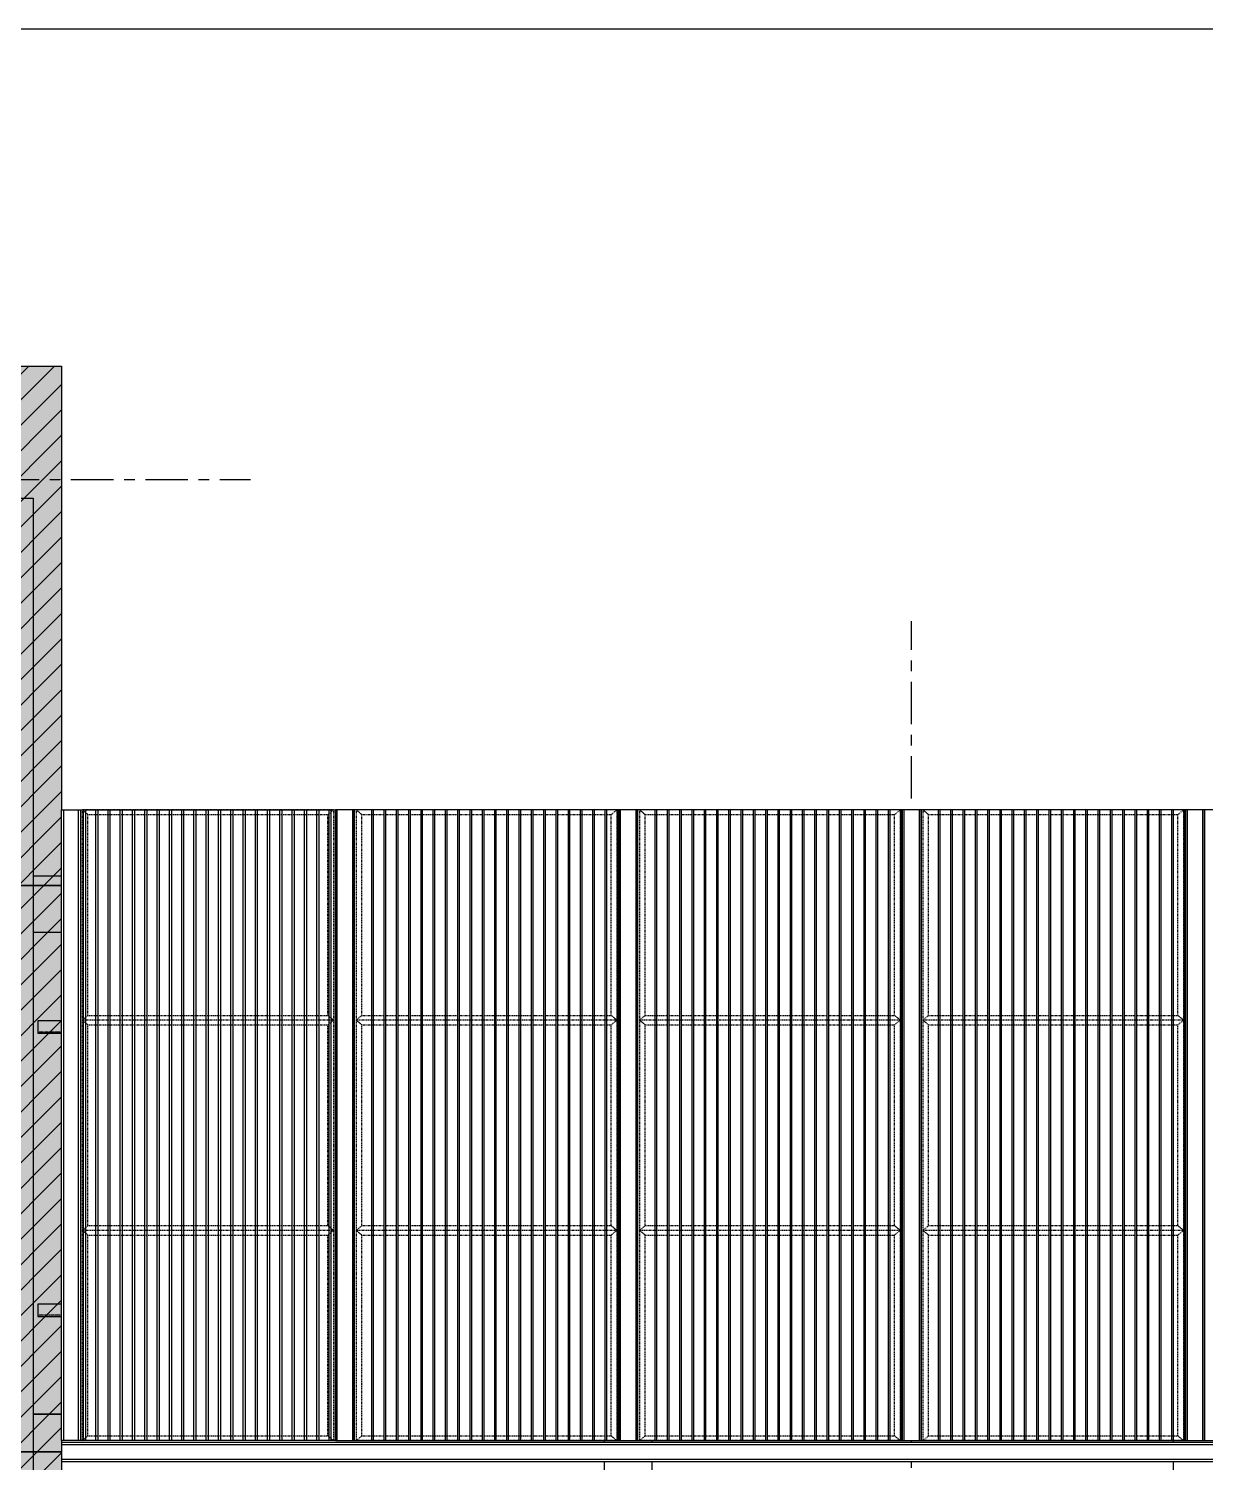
# Model space of a CAD drawing. Header units: millimetres. Extents: x 2519235 to 7246330, y 25937 to 201821.
# Drawn here: x 2843714 to 2849943, y 111235 to 118827 of the extents above; entities that cross this region are included whole.
import ezdxf
from ezdxf.enums import TextEntityAlignment as Align
from ezdxf.xclip import XClip

# ---------------------------------------------------------------- set-up
doc = ezdxf.new("R2010")
doc.units = ezdxf.units.MM
doc.header["$XCLIPFRAME"] = 0
doc.set_wipeout_variables(frame=1)
for name, pattern in [('ACM_Grid2', [9, 6, -1, 1, -1]), ('HIDDEN', [0.375, 0.25, -0.125]), ('HIDDEN2', [4.7625, 3.175, -1.5875]), ('TA_GL_000.90000', [2.475, 0.9, -0.225, 0.225, -0.225, 0.9]), ('TA_HL_001.00000', [6.5, 3.55, -2.95])]:
    doc.linetypes.add(name, pattern=pattern)
for name, color, linetype in [('000 - 0_SYM_DWG_GRID-BUBBLE_MAIN_COLOR_1', 7, 'Continuous'), ('000 - 0_SYM_DWG_GRIDLINE_MAIN_COLOR_251', 7, 'Continuous'), ('000 - CONCRETE_COL_HATCH_', 7, 'Continuous'), ('000 - CONCRETE_COL_WIPEOUT_', 7, 'Continuous'), ('000 - CONCRETE_PRECAST_CUT_COLOR_3', 7, 'Continuous'), ('000 - CONCRETE_PRECAST_HATCH_', 7, 'Continuous'), ('010 - ASPG_EXTR_MAIN_COLOR_2', 7, 'Continuous'), ('010 - ASPG_EXTR_WIPEOUT_', 7, 'Continuous'), ('010 - ASPG_FRAMING_MAIN_COLOR_1', 7, 'Continuous'), ('010 - ASPG_FRAMING_MAIN_COLOR_2', 7, 'Continuous'), ('010 - ASPG_FRAMING_SUB_COLOR_2', 7, 'Continuous'), ('010 - ASPG_FRAMING_SUB_COLOR_3', 7, 'Continuous'), ('010 - ASPG_FRAMING_WIPEOUT_', 7, 'Continuous'), ('_[-125x65x6x8', 7, 'Continuous'), ('_PL-02', 7, 'Continuous'), ('_PLATE-SC', 7, 'Continuous'), ('_SC -100x100x6x8', 7, 'Continuous'), ('_Wall-PRECAST-E1', 7, 'HIDDEN'), ('_งานโครงสร้าง', 7, 'Continuous'), ('G-ANNO-HATCH-G251', 7, 'Continuous')]:
    doc.layers.add(name, color=color, linetype=linetype)
doc.layers.add('ACM_Line_Grid Line _Existing__Lw2_', color=7, linetype='ACM_Grid2', lineweight=9)
doc.styles.add('Arial', font='arial.ttf', dxfattribs={"height": 300})
doc.styles.add('TA', font='', dxfattribs={"height": 4.5})
doc.styles.get('TA').set_extended_font_data('Cordia New')

# ---------------------------------------------------------------- blocks, each defined once
blk = doc.blocks.new('*U2769')
at = {"layer": '000 - 0_SYM_DWG_GRIDLINE_MAIN_COLOR_251', "color": 7, "linetype": 'ByBlock', "ltscale": 5}
blk.add_line((20, 0), (-313.8, 0), dxfattribs=at)
at = {"layer": '000 - 0_SYM_DWG_GRIDLINE_MAIN_COLOR_251', "color": 7}
blk.add_point((-293.8, 0), dxfattribs=at)
at = {"color": 7, "style": 'TA', "flags": 1}
blk.add_attdef('LOCATION', (6, -6), '', height=4.5, rotation=270, dxfattribs=at)
at = {"layer": '000 - 0_SYM_DWG_GRID-BUBBLE_MAIN_COLOR_1', "color": 7, "style": 'Arial'}
blk.add_attdef('GRID-HEAD', text='', height=4, rotation=90, dxfattribs=at).set_placement((42.25, 0), align=Align.MIDDLE_CENTER)
blk = doc.blocks.new('*U2770')
at = {"layer": '000 - 0_SYM_DWG_GRIDLINE_MAIN_COLOR_251', "color": 7, "linetype": 'ByBlock', "ltscale": 5}
blk.add_line((20, 0), (-314, 0), dxfattribs=at)
at = {"layer": '000 - 0_SYM_DWG_GRIDLINE_MAIN_COLOR_251', "color": 7}
for p in [(-294, 0), (0, 0)]:
    blk.add_point(p, dxfattribs=at)
at = {"color": 7, "style": 'TA', "flags": 1}
blk.add_attdef('LOCATION', (6, -6), '', height=4.5, rotation=270, dxfattribs=at)
blk = doc.blocks.new('W-1-PP17-ENT1_REV02_20260415-160509_PP17_ENT1_ELE1_DIMS_1')
at = {"layer": '000 - 0_SYM_DWG_GRIDLINE_MAIN_COLOR_251', "color": 7, "linetype": 'TA_GL_000.90000', "xscale": 50, "yscale": 50, "zscale": 50}
for name, p, rotation in [('*U2770', (-24600, 116440), 180), ('*U2769', (-5400, 100000), 270)]:
    blk.add_blockref(name, p, dxfattribs=dict(at, rotation=rotation))
blk = doc.blocks.new('*U105')
at = {"color": 7, "linetype": 'HIDDEN2', "ltscale": 0.3}
blk.add_line((0, -26.5), (-5984.8, -26.5), dxfattribs=at)
at = {"color": 7}
blk.add_lwpolyline([(0, 32.5), (-5984.8, 32.5), (-5984.8, -32.5), (0, -32.5)], close=True, dxfattribs=at)
blk = doc.blocks.new('_PL-01')
at = {"layer": 'G-ANNO-HATCH-G251'}
h = blk.add_hatch(dxfattribs=at)
h.set_pattern_fill('AR-CONC', scale=0.05)
h.set_pattern_definition([(50, (-178564.836, -85577.109), (9.10923345, -0.79695428), [0.9525, -10.4775]), (355, (-178564.836, -85577.109), (-1.76217107, 9.55284226), [0.762, -8.3820292]), (100.4514447, (-178564.077, -85577.176), (7.34706235, 8.7558876), [0.80950044, -8.90451223]), (46.1842, (-178564.836, -85574.569), (13.55395204, -2.1021164), [1.42875, -15.71625]), (96.6355576, (-178563.706, -85574.744), (11.8702067, 12.3713062), [1.2142512, -13.3567804]), (351.184151, (-178564.836, -85574.57), (11.8702067, 12.3713062), [1.1429984, -12.5729866]), (21, (-178563.566, -85575.204), (7.58071956, -5.1132599), [0.9525, -10.4775]), (326, (-178563.566, -85575.204), (3.0901014, 9.2093983), [0.762, -8.382]), (71.451445, (-178562.934, -85575.63), (10.67082096, 4.09613844), [0.80950044, -8.9044969]), (37.5, (-178564.8358, -85577.1093), (0.15443016, 4.227751944), [0, -8.2804, 0, -8.509, 0, -8.41375]), (7.5, (-178564.836, -85577.1093), (3.34098313, 5.00902874), [0, -4.8514, 0, -8.0899, 0, -3.20675]), (327.5, (-178567.668, -85577.1093), (6.77952976, -0.2864372), [0, -3.175, 0, -9.906, 0, -13.1445]), (317.5, (-178568.938, -85577.1093), (7.40645907, 1.27132455), [0, -4.1275, 0, -6.5786, 0, -9.3345])])
h.paths.add_polyline_path([(70, 0), (-70, 0), (-70, -10), (70, -10)])
h = blk.add_hatch(dxfattribs=at)
h.set_pattern_fill('ANSI32', scale=0.5, angle=90)
h.set_pattern_definition([(135, (-178371.5467, -85577.1093), (-3.36759605, -3.36759605), []), (135, (-178371.5467, -85574.8643), (-3.36759605, -3.36759605), [])])
h.paths.add_polyline_path([(70, -10), (-70, -10), (-70, -20), (70, -20)])
at = {"color": 7}
for points in [[(-70, 0), (70, 0), (70, -10), (-70, -10)], [(-70, -10), (70, -10), (70, -20), (-70, -20)]]:
    blk.add_lwpolyline(points, close=True, dxfattribs=at)
at = {"layer": 'ACM_Line_Grid Line _Existing__Lw2_', "color": 7, "lineweight": 20}
blk.add_line((0, 0), (0, -20), dxfattribs=at)
blk = doc.blocks.new('*U128')
at = {"color": 7}
for p, q in [((-3, 2520), (-63, 2520)), ((-57.9, 2515), (-50, 2515)), ((-50, 5), (-50, 2515)), ((-50, 2515), (50, 2515)), ((-3, 2515), (-3, 2520)), ((50, 2515), (50, 5)), ((-24.8, 2491.6), (-24.8, 2478.4)), ((-24.8, 2491.6), (-23.6, 2490.3)), ((-24.8, 2478.4), (-23.6, 2479.7)), ((-22.4, 2491.6), (-23.6, 2490.3)), ((-23.6, 2490.3), (-23.6, 2479.7)), ((-23.6, 2479.7), (-22.4, 2478.4)), ((-22.4, 2491.6), (-21.2, 2490.3)), ((-22.4, 2491.6), (-22.4, 2478.4)), ((-22.4, 2478.4), (-21.2, 2479.7)), ((-20, 2491.6), (-21.2, 2490.3)), ((-21.2, 2490.3), (-21.2, 2479.7)), ((-21.2, 2479.7), (-20, 2478.4)), ((-20, 2491.6), (-18.8, 2490.3)), ((-20, 2491.6), (-20, 2478.4)), ((-20, 2478.4), (-18.8, 2479.7)), ((-17.6, 2495.8), (-18.8, 2495)), ((-18.8, 2495), (-18.8, 2475)), ((-17.6, 2474.2), (-18.8, 2475)), ((-17.6, 2495.8), (-11, 2495.8)), ((-17.6, 2488.6), (-11, 2488.6)), ((-17.6, 2481.4), (-11, 2481.4)), ((-17.6, 2474.2), (-11, 2474.2)), ((-11, 2495.8), (-9.8, 2495)), ((-11, 2474.2), (-9.8, 2475)), ((-9.8, 2498.5), (-9.8, 2471.5)), ((-9.8, 2498.5), (-8, 2498.5)), ((-9.8, 2471.5), (-8, 2471.5)), ((-8, 2498.5), (-8, 2471.5)), ((4, 2471.5), (4, 2498.5)), ((5.8, 2498.5), (4, 2498.5)), ((5.8, 2471.5), (4, 2471.5)), ((5.8, 2471.5), (5.8, 2498.5)), ((7, 2495.8), (5.8, 2495)), ((7, 2474.2), (5.8, 2475)), ((13.6, 2495.8), (7, 2495.8)), ((13.6, 2488.6), (7, 2488.6)), ((13.6, 2481.4), (7, 2481.4)), ((13.6, 2474.2), (7, 2474.2)), ((13.6, 2495.8), (14.8, 2495)), ((13.6, 2474.2), (14.8, 2475)), ((14.8, 2475), (14.8, 2495)), ((22.6, 2495.8), (16, 2495.8)), ((22.6, 2488.6), (16, 2488.6)), ((22.6, 2481.4), (16, 2481.4)), ((22.6, 2474.2), (16, 2474.2)), ((22.6, 2495.8), (23.8, 2495)), ((22.6, 2474.2), (23.8, 2475)), ((23.8, 2475), (23.8, 2495)), ((25, 2491.6), (23.8, 2490.3)), ((25, 2478.4), (23.8, 2479.7)), ((26.2, 2490.3), (25, 2491.6)), ((25, 2478.4), (25, 2491.6)), ((25, 2478.4), (26.2, 2479.7)), ((27.4, 2491.6), (26.2, 2490.3)), ((26.2, 2479.7), (26.2, 2490.3)), ((27.4, 2478.4), (26.2, 2479.7)), ((28.6, 2490.3), (27.4, 2491.6)), ((27.4, 2478.4), (27.4, 2491.6)), ((27.4, 2478.4), (28.6, 2479.7)), ((29.8, 2491.6), (28.6, 2490.3)), ((28.6, 2490.3), (28.6, 2479.7)), ((29.8, 2478.4), (28.6, 2479.7)), ((29.8, 2478.4), (29.8, 2491.6)), ((-3, 0), (-63, 0)), ((-57.9, 5), (-50, 5)), ((-50, 5), (50, 5)), ((-24.8, 28.4), (-24.8, 41.6)), ((-24.8, 41.6), (-23.6, 40.3)), ((-24.8, 28.4), (-23.6, 29.7)), ((-23.6, 40.3), (-22.4, 41.6)), ((-23.6, 29.7), (-23.6, 40.3)), ((-22.4, 28.4), (-23.6, 29.7)), ((-22.4, 41.6), (-21.2, 40.3)), ((-22.4, 28.4), (-22.4, 41.6)), ((-22.4, 28.4), (-21.2, 29.7)), ((-21.2, 40.3), (-20, 41.6)), ((-21.2, 29.7), (-21.2, 40.3)), ((-20, 28.4), (-21.2, 29.7)), ((-20, 41.6), (-18.8, 40.3)), ((-20, 28.4), (-20, 41.6)), ((-20, 28.4), (-18.8, 29.7)), ((-17.6, 45.8), (-18.8, 45)), ((-18.8, 25), (-18.8, 45)), ((-17.6, 24.2), (-18.8, 25)), ((-17.6, 45.8), (-11, 45.8)), ((-17.6, 38.6), (-11, 38.6)), ((-17.6, 31.4), (-11, 31.4)), ((-17.6, 24.2), (-11, 24.2)), ((-11, 45.8), (-9.8, 45)), ((-11, 24.2), (-9.8, 25)), ((-9.8, 21.5), (-9.8, 48.5)), ((-9.8, 48.5), (-8, 48.5)), ((-9.8, 21.5), (-8, 21.5)), ((-8, 21.5), (-8, 48.5)), ((-3, 5), (-3, 0)), ((4, 48.5), (4, 21.5)), ((5.8, 48.5), (4, 48.5)), ((5.8, 21.5), (4, 21.5)), ((5.8, 48.5), (5.8, 21.5)), ((7, 45.8), (5.8, 45)), ((7, 24.2), (5.8, 25)), ((13.6, 45.8), (7, 45.8)), ((13.6, 38.6), (7, 38.6)), ((13.6, 31.4), (7, 31.4)), ((13.6, 24.2), (7, 24.2)), ((13.6, 45.8), (14.8, 45)), ((13.6, 24.2), (14.8, 25)), ((14.8, 45), (14.8, 25)), ((22.6, 45.8), (16, 45.8)), ((22.6, 38.6), (16, 38.6)), ((22.6, 31.4), (16, 31.4)), ((22.6, 24.2), (16, 24.2)), ((22.6, 45.8), (23.8, 45)), ((22.6, 24.2), (23.8, 25)), ((23.8, 45), (23.8, 25)), ((25, 41.6), (23.8, 40.3)), ((25, 28.4), (23.8, 29.7)), ((25, 41.6), (26.2, 40.3)), ((25, 41.6), (25, 28.4)), ((26.2, 29.7), (25, 28.4)), ((27.4, 41.6), (26.2, 40.3)), ((26.2, 40.3), (26.2, 29.7)), ((27.4, 28.4), (26.2, 29.7)), ((27.4, 41.6), (28.6, 40.3)), ((27.4, 41.6), (27.4, 28.4)), ((28.6, 29.7), (27.4, 28.4)), ((29.8, 41.6), (28.6, 40.3)), ((28.6, 29.7), (28.6, 40.3)), ((29.8, 28.4), (28.6, 29.7)), ((29.8, 41.6), (29.8, 28.4))]:
    blk.add_line(p, q, dxfattribs=at)
at = {"color": 7, "linetype": 'HIDDEN'}
for p, q in [((-8, 2510), (-8, 2465.1)), ((-8, 10), (-8, 54.9))]:
    blk.add_line(p, q, dxfattribs=at)
at = {"color": 7, "linetype": 'HIDDEN', "ltscale": 0.1}
for p, q in [((-3, 2515), (-3, 5)), ((3, 5), (3, 2515))]:
    blk.add_line(p, q, dxfattribs=at)
at = {"color": 7}
for points in [[(-17.6, 2495.8, 0.325), (-17.6, 2488.6, 0.325), (-17.6, 2481.4, 0.325), (-17.6, 2474.2, 0.325)], [(-11, 2495.8, -0.325), (-11, 2488.6, -0.325), (-11, 2481.4, -0.325), (-11, 2474.2, -0.325)], [(7, 2474.2, -0.325), (7, 2481.4, -0.325), (7, 2488.6, -0.325), (7, 2495.8, -0.325)], [(13.6, 2474.2, 0.325), (13.6, 2481.4, 0.325), (13.6, 2488.6, 0.325), (13.6, 2495.8, 0.325)], [(22.6, 2474.2, 0.325), (22.6, 2481.4, 0.325), (22.6, 2488.6, 0.325), (22.6, 2495.8, 0.325)], [(-17.6, 24.2, -0.325), (-17.6, 31.4, -0.325), (-17.6, 38.6, -0.325), (-17.6, 45.8, -0.325)], [(-11, 24.2, 0.325), (-11, 31.4, 0.325), (-11, 38.6, 0.325), (-11, 45.8, 0.325)], [(7, 45.8, 0.325), (7, 38.6, 0.325), (7, 31.4, 0.325), (7, 24.2, 0.325)], [(13.6, 45.8, -0.325), (13.6, 38.6, -0.325), (13.6, 31.4, -0.325), (13.6, 24.2, -0.325)], [(22.6, 45.8, -0.325), (22.6, 38.6, -0.325), (22.6, 31.4, -0.325), (22.6, 24.2, -0.325)]]:
    blk.add_lwpolyline(points, format="xyb", dxfattribs=at)
for points in [[(16, 2495.8, 0.325), (16, 2488.6, 0.325), (16, 2481.4, 0.325), (16, 2474.2), (14.8, 2475), (14.8, 2495)], [(16, 24.2, -0.325), (16, 31.4, -0.325), (16, 38.6, -0.325), (16, 45.8), (14.8, 45), (14.8, 25)]]:
    blk.add_lwpolyline(points, format="xyb", close=True, dxfattribs=at)
for centre, radius, start, end in [((-57.2, 2520.9), 5.91, 188.47924, 263.15021), ((-18.3, 2485), 9.29, 134.32225, 225.67775), ((71.5, 2480.9), 47.7, 178.49035, 181.50965), ((23.3, 2485), 9.29, 314.32225, 45.67775), ((-57.2, -0.9), 5.91, 96.84979, 171.52076), ((-18.3, 35), 9.29, 134.32225, 225.67775), ((71.5, 39.1), 47.7, 178.49035, 181.50965), ((23.3, 35), 9.29, 314.32225, 45.67775)]:
    blk.add_arc(centre, radius, start, end, dxfattribs=at)
at = {"color": 7, "linetype": 'HIDDEN'}
for centre, radius, start, end in [((-13, 2510), 5, 0, 90), ((-2.1, 2465.8), 5.91, 186.84979, 261.52076), ((-13, 10), 5, 270, 0), ((-2.1, 54.2), 5.91, 98.47924, 173.15021)]:
    blk.add_arc(centre, radius, start, end, dxfattribs=at)
at = {"layer": 'Defpoints', "color": 7}
blk.add_line((0, 2520), (0, 0), dxfattribs=at)
blk = doc.blocks.new('_PL-02')
at = {"layer": 'G-ANNO-HATCH-G251'}
h = blk.add_hatch(dxfattribs=at)
h.set_pattern_fill('ANSI32', scale=0.5, angle=90)
h.set_pattern_definition([(135, (-178371.5467, -85567.1093), (-3.36759605, -3.36759605), []), (135, (-178371.5467, -85564.8643), (-3.36759605, -3.36759605), [])])
h.paths.add_polyline_path([(70, 0), (-70, 0), (-70, -10), (70, -10)])
at = {"color": 7}
blk.add_lwpolyline([(-70, 0), (70, 0), (70, -10), (-70, -10)], close=True, dxfattribs=at)
at = {"layer": 'ACM_Line_Grid Line _Existing__Lw2_', "color": 7, "lineweight": 20}
blk.add_line((0, 0), (0, -10), dxfattribs=at)
blk = doc.blocks.new('W-1-PP17-ENT1_REV02_20260415-160712_PP17_ENT1_SE_ELE1')
at = {"layer": '_Wall-PRECAST-E1', "color": 7}
for points in [[(-11400, 117040), (-9900, 117040), (-9900, 114290), (-11400, 114290)], [(-11400, 114290), (-9900, 114290), (-9900, 111290), (-11400, 111290)], [(-11400, 111290), (-9900, 111290), (-9900, 108290), (-11400, 108290)]]:
    blk.add_lwpolyline(points, close=True, dxfattribs=at)
at = {"layer": '_งานโครงสร้าง', "color": 7}
for p, q in [((-10550, 116340), (-10050, 116340)), ((-10050, 116340), (-10050, 100790)), ((-4015.2, 114340), (-4015.2, 100790)), ((-4015.2, 111490), (-10050, 111490)), ((-6892.6, 111490), (-6642.6, 111490))]:
    blk.add_line(p, q, dxfattribs=at)
at = {"layer": '_งานโครงสร้าง', "color": 7, "extrusion": (-1.22465e-16, 1, 0)}
for p, q in [((-10050.2, 114340), (4975, 114340)), ((-4030.3, 114340), (-4040.3, 114340)), ((-3765.2, 114340), (-4015.2, 114340)), ((-4015.2, 114040), (-10050.2, 114040)), ((-10050.2, 111490), (-7025.2, 111490)), ((-7025.2, 100790), (-7025.2, 111490)), ((-6775.2, 111490), (-6775.2, 100790)), ((-6775.2, 111490), (-4040.3, 111490))]:
    blk.add_line(p, q, dxfattribs=at)
at = {"layer": '_[-125x65x6x8', "color": 7}
for p in [(-4040.2, 113540), (-4040.2, 112040)]:
    blk.add_blockref('*U105', p, dxfattribs=at)
at = {"layer": '_PL-02', "color": 7}
for p in [(-9750, 114040), (-6900, 114040), (-4315.2, 114040)]:
    blk.add_blockref('_PL-02', p, dxfattribs=at)
at = {"layer": '_PLATE-SC', "color": 7, "xscale": -1, "rotation": 180}
for p in [(-9750, 111490), (-6900, 111490), (-4315.2, 111490)]:
    blk.add_blockref('_PL-01', p, dxfattribs=at)
at = {"layer": '_SC -100x100x6x8', "color": 7}
for p in [(-9750, 111510), (-6900, 111510), (-4315.2, 111510)]:
    blk.add_blockref('*U128', p, dxfattribs=at)
blk = doc.blocks.new('*U1680')
at = {"layer": '000 - CONCRETE_COL_HATCH_'}
h = blk.add_hatch(dxfattribs=at)
h.set_pattern_fill('AR-CONC', scale=0.04)
h.set_pattern_definition([(50, (376950, -814206.8257), (7.28738676, -0.63756342), [0.762, -8.382]), (355, (376950, -814206.826), (-1.40973686, 7.64227381), [0.6096, -6.705623367]), (100.4514447, (376950.607, -814206.879), (5.877649884, 7.004710076), [0.64760035, -7.123609784]), (46.1842, (376950, -814204.794), (10.84316164, -1.68169312), [1.143, -12.573]), (96.6355576, (376950.904, -814204.934), (9.49616536, 9.89704498), [0.97140093, -10.68542433]), (351.1841512, (376950, -814204.794), (9.49616536, 9.89704498), [0.91439868, -10.05838928]), (21, (376951.016, -814205.3017), (6.06457565, -4.090607927), [0.762, -8.382]), (326, (376951.016, -814205.302), (2.472081134, 7.367518645), [0.6096, -6.7056]), (71.451445, (376951.5214, -814205.6426), (8.53665677, 3.276910755), [0.64760035, -7.123597504]), (37.5, (376950, -814206.8257), (0.12354413, 3.382201555), [0, -6.62432, 0, -6.8072, 0, -6.731]), (7.5, (376950, -814206.8257), (2.6727865, 4.007222993), [0, -3.88112, 0, -6.47192, 0, -2.5654]), (327.5, (376947.7343, -814206.8257), (5.423623807, -0.22914976), [0, -2.54, 0, -7.9248, 0, -10.5156]), (317.5, (376946.7183, -814206.8257), (5.925167255, 1.017059641), [0, -3.302, 0, -5.26288, 0, -7.4676])])
h.paths.add_polyline_path([(0, 0), (0, 3000), (5325, 3000), (5325, 14750), (8325, 14750), (8325, 0)])
blk = doc.blocks.new('A$Cad1447f0')
at = {"color": 7}
blk.add_blockref('*U1680', (-6825, -12000), dxfattribs=at)
at = {"layer": '000 - CONCRETE_PRECAST_HATCH_'}
h = blk.add_hatch(dxfattribs=at)
h.set_pattern_fill('ANSI31', scale=30)
h.paths.add_polyline_path([(-6825, -12000), (-6825, -9000), (-1500, -9000), (-1500, 2750), (1500, 2750), (1500, -12000)])
at = {"color": 7}
blk.add_lwpolyline([(-6825, -12000), (-6825, -9000), (-1500, -9000), (-1500, 2750), (1500, 2750), (1500, -12000)], close=True, dxfattribs=at)
at = {"layer": '000 - CONCRETE_PRECAST_CUT_COLOR_3', "color": 7}
for points in [[(0, 2750), (1500, 2750), (1500, 0), (0, 0)], [(0, 0), (1500, 0), (1500, -3000), (0, -3000)], [(0, -3000), (1500, -3000), (1500, -6000), (0, -6000)]]:
    blk.add_lwpolyline(points, close=True, dxfattribs=at)
blk = doc.blocks.new('A$Cb853d02f')
at = {"layer": 'Defpoints', "color": 7}
blk.add_lwpolyline([(773.84, 0), (0, 0), (0, 444), (773.84, 444)], close=True, dxfattribs=at)
blk = doc.blocks.new('*U1161')
at = {"color": 7}
blk.add_wipeout([(0, -40), (15000, -40), (15000, 40), (0, 40)], dxfattribs=at).dxf.layer = '010 - ASPG_FRAMING_WIPEOUT_'
at = {"layer": '010 - ASPG_FRAMING_MAIN_COLOR_2', "color": 7}
blk.add_lwpolyline([(0, -40), (15000, -40), (15000, 40), (0, 40)], close=True, dxfattribs=at)
at = {"color": 7}
for points in [[(0, 40), (15000, 40), (15000, 50), (0, 50)], [(0, -50), (15000, -50), (15000, -40), (0, -40)]]:
    blk.add_wipeout(points, dxfattribs=at).dxf.layer = '010 - ASPG_FRAMING_WIPEOUT_'
at = {"layer": '010 - ASPG_FRAMING_MAIN_COLOR_1', "color": 7}
for points in [[(0, 40), (15000, 40), (15000, 50), (0, 50)], [(0, -50), (15000, -50), (15000, -40), (0, -40)]]:
    blk.add_lwpolyline(points, close=True, dxfattribs=at)
blk = doc.blocks.new('*U1165')
at = {"color": 7}
blk.add_wipeout([(50, 0), (1400, 0), (1400, 3340), (50, 3340)], dxfattribs=at).dxf.layer = '010 - ASPG_EXTR_WIPEOUT_'
at = {"layer": '010 - ASPG_EXTR_MAIN_COLOR_2', "color": 7}
for points in [[(138.6, 0), (148.8, 0), (148.8, 3340), (138.6, 3340)], [(203.6, 0), (213.8, 0), (213.8, 3340), (203.6, 3340)], [(268.6, 0), (278.8, 0), (278.8, 3340), (268.6, 3340)], [(333.6, 0), (343.8, 0), (343.8, 3340), (333.6, 3340)], [(398.6, 0), (408.8, 0), (408.8, 3340), (398.6, 3340)], [(463.6, 0), (473.8, 0), (473.8, 3340), (463.6, 3340)], [(528.6, 0), (538.8, 0), (538.8, 3340), (528.6, 3340)], [(593.6, 0), (603.8, 0), (603.8, 3340), (593.6, 3340)], [(658.6, 0), (668.8, 0), (668.8, 3340), (658.6, 3340)], [(723.6, 0), (733.8, 0), (733.8, 3340), (723.6, 3340)], [(788.6, 0), (798.8, 0), (798.8, 3340), (788.6, 3340)], [(853.6, 0), (863.8, 0), (863.8, 3340), (853.6, 3340)], [(918.6, 0), (928.8, 0), (928.8, 3340), (918.6, 3340)], [(983.6, 0), (993.8, 0), (993.8, 3340), (983.6, 3340)], [(1048.6, 0), (1058.8, 0), (1058.8, 3340), (1048.6, 3340)], [(1113.6, 0), (1123.8, 0), (1123.8, 3340), (1113.6, 3340)], [(1178.6, 0), (1188.8, 0), (1188.8, 3340), (1178.6, 3340)], [(1243.6, 0), (1253.8, 0), (1253.8, 3340), (1243.6, 3340)], [(1308.6, 0), (1318.8, 0), (1318.8, 3340), (1308.6, 3340)]]:
    blk.add_lwpolyline(points, close=True, dxfattribs=at)
at = {"layer": '010 - ASPG_FRAMING_SUB_COLOR_2', "color": 7}
blk.add_lwpolyline([(50, 0), (1400, 0), (1400, 3340), (50, 3340)], close=True, dxfattribs=at)
at = {"color": 7}
for points in [[(-50, 0), (50, 0), (50, 3340), (-50, 3340)], [(1400, 0), (1500, 0), (1500, 3340), (1400, 3340)]]:
    blk.add_wipeout(points, dxfattribs=at).dxf.layer = '010 - ASPG_EXTR_WIPEOUT_'
at = {"layer": '010 - ASPG_EXTR_MAIN_COLOR_2', "color": 7}
for points in [[(73.6, 0), (83.8, 0), (83.8, 3340), (73.6, 3340)], [(1373.6, 0), (1383.8, 0), (1383.8, 3340), (1373.6, 3340)]]:
    blk.add_lwpolyline(points, close=True, dxfattribs=at)
at = {"layer": '010 - ASPG_FRAMING_MAIN_COLOR_1', "color": 7}
for points in [[(-50, 0), (-40, 0), (-40, 3340), (-50, 3340)], [(40, 0), (50, 0), (50, 3340), (40, 3340)], [(1400, 0), (1410, 0), (1410, 3340), (1400, 3340)], [(1490, 0), (1500, 0), (1500, 3340), (1490, 3340)]]:
    blk.add_lwpolyline(points, close=True, dxfattribs=at)
at = {"layer": '010 - ASPG_FRAMING_SUB_COLOR_2', "color": 7}
for points in [[(-50, 0), (50, 0), (50, 3340), (-50, 3340)], [(1400, 0), (1500, 0), (1500, 3340), (1400, 3340)]]:
    blk.add_lwpolyline(points, close=True, dxfattribs=at)
blk = doc.blocks.new('*U1166')
at = {"color": 7}
blk.add_wipeout([(50, 0), (1450, 0), (1450, 3340), (50, 3340)], dxfattribs=at).dxf.layer = '010 - ASPG_EXTR_WIPEOUT_'
at = {"layer": '010 - ASPG_EXTR_MAIN_COLOR_2', "color": 7}
for points in [[(141.5, 0), (151.7, 0), (151.7, 3340), (141.5, 3340)], [(206.5, 0), (216.7, 0), (216.7, 3340), (206.5, 3340)], [(271.5, 0), (281.7, 0), (281.7, 3340), (271.5, 3340)], [(336.5, 0), (346.7, 0), (346.7, 3340), (336.5, 3340)], [(401.5, 0), (411.7, 0), (411.7, 3340), (401.5, 3340)], [(466.5, 0), (476.7, 0), (476.7, 3340), (466.5, 3340)], [(531.5, 0), (541.7, 0), (541.7, 3340), (531.5, 3340)], [(596.5, 0), (606.7, 0), (606.7, 3340), (596.5, 3340)], [(661.5, 0), (671.7, 0), (671.7, 3340), (661.5, 3340)], [(726.5, 0), (736.7, 0), (736.7, 3340), (726.5, 3340)], [(791.5, 0), (801.7, 0), (801.7, 3340), (791.5, 3340)], [(856.5, 0), (866.7, 0), (866.7, 3340), (856.5, 3340)], [(921.5, 0), (931.7, 0), (931.7, 3340), (921.5, 3340)], [(986.5, 0), (996.7, 0), (996.7, 3340), (986.5, 3340)], [(1051.5, 0), (1061.7, 0), (1061.7, 3340), (1051.5, 3340)], [(1116.5, 0), (1126.7, 0), (1126.7, 3340), (1116.5, 3340)], [(1181.5, 0), (1191.7, 0), (1191.7, 3340), (1181.5, 3340)], [(1246.5, 0), (1256.7, 0), (1256.7, 3340), (1246.5, 3340)], [(1311.5, 0), (1321.7, 0), (1321.7, 3340), (1311.5, 3340)], [(1376.5, 0), (1386.7, 0), (1386.7, 3340), (1376.5, 3340)]]:
    blk.add_lwpolyline(points, close=True, dxfattribs=at)
at = {"layer": '010 - ASPG_FRAMING_SUB_COLOR_2', "color": 7}
blk.add_lwpolyline([(50, 0), (1450, 0), (1450, 3340), (50, 3340)], close=True, dxfattribs=at)
at = {"color": 7}
for points in [[(-50, 0), (50, 0), (50, 3340), (-50, 3340)], [(1450, 0), (1550, 0), (1550, 3340), (1450, 3340)]]:
    blk.add_wipeout(points, dxfattribs=at).dxf.layer = '010 - ASPG_EXTR_WIPEOUT_'
at = {"layer": '010 - ASPG_EXTR_MAIN_COLOR_2', "color": 7}
blk.add_lwpolyline([(1441.5, 0), (1451.7, 0), (1451.7, 3340), (1441.5, 3340)], close=True, dxfattribs=at)
at = {"layer": '010 - ASPG_FRAMING_MAIN_COLOR_1', "color": 7}
for points in [[(-50, 0), (-40, 0), (-40, 3340), (-50, 3340)], [(40, 0), (50, 0), (50, 3340), (40, 3340)], [(1450, 0), (1460, 0), (1460, 3340), (1450, 3340)], [(1540, 0), (1550, 0), (1550, 3340), (1540, 3340)]]:
    blk.add_lwpolyline(points, close=True, dxfattribs=at)
at = {"layer": '010 - ASPG_FRAMING_SUB_COLOR_2', "color": 7}
for points in [[(-50, 0), (50, 0), (50, 3340), (-50, 3340)], [(1450, 0), (1550, 0), (1550, 3340), (1450, 3340)]]:
    blk.add_lwpolyline(points, close=True, dxfattribs=at)
blk = doc.blocks.new('*U1167')
at = {"color": 7}
blk.add_wipeout([(50, 0), (1450, 0), (1450, 3340), (50, 3340)], dxfattribs=at).dxf.layer = '010 - ASPG_EXTR_WIPEOUT_'
at = {"layer": '010 - ASPG_EXTR_MAIN_COLOR_2', "color": 7}
for points in [[(141.5, 0), (151.7, 0), (151.7, 3340), (141.5, 3340)], [(206.5, 0), (216.7, 0), (216.7, 3340), (206.5, 3340)], [(271.5, 0), (281.7, 0), (281.7, 3340), (271.5, 3340)], [(336.5, 0), (346.7, 0), (346.7, 3340), (336.5, 3340)], [(401.5, 0), (411.7, 0), (411.7, 3340), (401.5, 3340)], [(466.5, 0), (476.7, 0), (476.7, 3340), (466.5, 3340)], [(531.5, 0), (541.7, 0), (541.7, 3340), (531.5, 3340)], [(596.5, 0), (606.7, 0), (606.7, 3340), (596.5, 3340)], [(661.5, 0), (671.7, 0), (671.7, 3340), (661.5, 3340)], [(726.5, 0), (736.7, 0), (736.7, 3340), (726.5, 3340)], [(791.5, 0), (801.7, 0), (801.7, 3340), (791.5, 3340)], [(856.5, 0), (866.7, 0), (866.7, 3340), (856.5, 3340)], [(921.5, 0), (931.7, 0), (931.7, 3340), (921.5, 3340)], [(986.5, 0), (996.7, 0), (996.7, 3340), (986.5, 3340)], [(1051.5, 0), (1061.7, 0), (1061.7, 3340), (1051.5, 3340)], [(1116.5, 0), (1126.7, 0), (1126.7, 3340), (1116.5, 3340)], [(1181.5, 0), (1191.7, 0), (1191.7, 3340), (1181.5, 3340)], [(1246.5, 0), (1256.7, 0), (1256.7, 3340), (1246.5, 3340)], [(1311.5, 0), (1321.7, 0), (1321.7, 3340), (1311.5, 3340)], [(1376.5, 0), (1386.7, 0), (1386.7, 3340), (1376.5, 3340)]]:
    blk.add_lwpolyline(points, close=True, dxfattribs=at)
at = {"layer": '010 - ASPG_FRAMING_SUB_COLOR_2', "color": 7}
blk.add_lwpolyline([(50, 0), (1450, 0), (1450, 3340), (50, 3340)], close=True, dxfattribs=at)
at = {"color": 7}
for points in [[(-50, 0), (50, 0), (50, 3340), (-50, 3340)], [(1450, 0), (1550, 0), (1550, 3340), (1450, 3340)]]:
    blk.add_wipeout(points, dxfattribs=at).dxf.layer = '010 - ASPG_EXTR_WIPEOUT_'
at = {"layer": '010 - ASPG_EXTR_MAIN_COLOR_2', "color": 7}
blk.add_lwpolyline([(1441.5, 0), (1451.7, 0), (1451.7, 3340), (1441.5, 3340)], close=True, dxfattribs=at)
at = {"layer": '010 - ASPG_FRAMING_MAIN_COLOR_1', "color": 7}
for points in [[(-50, 0), (-40, 0), (-40, 3340), (-50, 3340)], [(40, 0), (50, 0), (50, 3340), (40, 3340)], [(1450, 0), (1460, 0), (1460, 3340), (1450, 3340)], [(1540, 0), (1550, 0), (1550, 3340), (1540, 3340)]]:
    blk.add_lwpolyline(points, close=True, dxfattribs=at)
at = {"layer": '010 - ASPG_FRAMING_SUB_COLOR_2', "color": 7}
for points in [[(-50, 0), (50, 0), (50, 3340), (-50, 3340)], [(1450, 0), (1550, 0), (1550, 3340), (1450, 3340)]]:
    blk.add_lwpolyline(points, close=True, dxfattribs=at)
blk = doc.blocks.new('*U2425')
at = {"layer": '010 - ASPG_FRAMING_SUB_COLOR_3', "color": 7, "linetype": 'ByBlock'}
for points in [[(0, 0), (0, 1330), (25, 1300), (25, 30), (0, 0)], [(1113.3, 1330), (0, 1330), (25, 1300), (1088.3, 1300)], [(1113.3, 0), (1113.3, 1330), (1088.3, 1300), (1088.3, 30), (1113.3, 0)], [(25, 30), (1088.3, 30), (1113.3, 0), (0, 0), (25, 30)]]:
    blk.add_lwpolyline(points, close=True, dxfattribs=at)
blk = doc.blocks.new('*U2424')
at = {"layer": '010 - ASPG_FRAMING_SUB_COLOR_3', "color": 7, "linetype": 'ByBlock'}
for points in [[(0, 0), (0, 1380), (25, 1350), (25, 30), (0, 0)], [(1113.3, 1380), (0, 1380), (25, 1350), (1088.3, 1350)], [(1113.3, 0), (1113.3, 1380), (1088.3, 1350), (1088.3, 30), (1113.3, 0)], [(25, 30), (1088.3, 30), (1113.3, 0), (0, 0), (25, 30)]]:
    blk.add_lwpolyline(points, close=True, dxfattribs=at)
blk = doc.blocks.new('W-1-PP17-ENT1_REV02_20260417-021153_PP17_ENT1_ASPG_ELE1')
at = {"color": 7, "rotation": 180}
blk.add_blockref('*U1161', (5100, 111290), dxfattribs=at)
at = {"color": 7, "xscale": -1}
blk.add_blockref('*U1165', (-8400, 111350), dxfattribs=at)
at = {"color": 7}
blk.add_blockref('*U1166', (-8400, 111350), dxfattribs=at)
at = {"color": 7, "linetype": 'TA_HL_001.00000', "rotation": 90}
for p in [(-8460, 113576.7), (-8460, 112463.3), (-8460, 111350)]:
    blk.add_blockref('*U2425', p, dxfattribs=at)
at = {"color": 7}
blk.add_blockref('*U1167', (-6900, 111350), dxfattribs=at)
at = {"color": 7, "linetype": 'TA_HL_001.00000', "rotation": 90}
for p in [(-6960, 113576.7), (-6960, 112463.3), (-6960, 111350)]:
    blk.add_blockref('*U2424', p, dxfattribs=at)
at = {"color": 7}
blk.add_blockref('*U1167', (-5400, 111350), dxfattribs=at)
at = {"color": 7, "linetype": 'TA_HL_001.00000', "rotation": 90}
for p in [(-5460, 113576.7), (-5460, 112463.3), (-5460, 111350)]:
    blk.add_blockref('*U2424', p, dxfattribs=at)
at = {"color": 7}
blk.add_blockref('*U1167', (-3900, 111350), dxfattribs=at)
at = {"color": 7, "linetype": 'TA_HL_001.00000', "rotation": 90}
for p in [(-3960, 113576.7), (-3960, 112463.3), (-3960, 111350)]:
    blk.add_blockref('*U2424', p, dxfattribs=at)

msp = doc.modelspace()

# ---------------------------------------------------------------- block references
at = {"color": 7}
ref = msp.add_blockref('W-1-PP17-ENT1_REV02_20260415-160509_PP17_ENT1_ELE1_DIMS_1', (2853787.508, 0), dxfattribs=at)
XClip(ref).set_block_clipping_path([(-30000, 96626.6495575321), (6019.5013926723, 118826.6489075039)])
ref = msp.add_blockref('W-1-PP17-ENT1_REV02_20260415-160712_PP17_ENT1_SE_ELE1', (2853787.508, 0), dxfattribs=at)
XClip(ref).set_block_clipping_path([(-30000, 96626.6495575321), (6019.5013926723, 118826.6489075039)])

# ---------------------------------------------------------------- next in the draw order: block references
ref = msp.add_blockref('A$Cad1447f0', (2842387.49, 114290), dxfattribs=at)
XClip(ref).set_block_clipping_path([(-18599.9824859463, -17663.3504424639), (17419.518906726, 4536.6489075079)])

# ---------------------------------------------------------------- next in the draw order: block references
at = {"color": 7, "xscale": 50, "yscale": 50, "zscale": 50}
msp.add_blockref('A$Cb853d02f', (2822637.995, 96626.65), dxfattribs=at)

# ---------------------------------------------------------------- next in the draw order: block references
at = {"color": 7}
msp.add_blockref('W-1-PP17-ENT1_REV02_20260417-021153_PP17_ENT1_ASPG_ELE1', (2853787.508, 0), dxfattribs=at)

doc.saveas('drawing.dxf')
